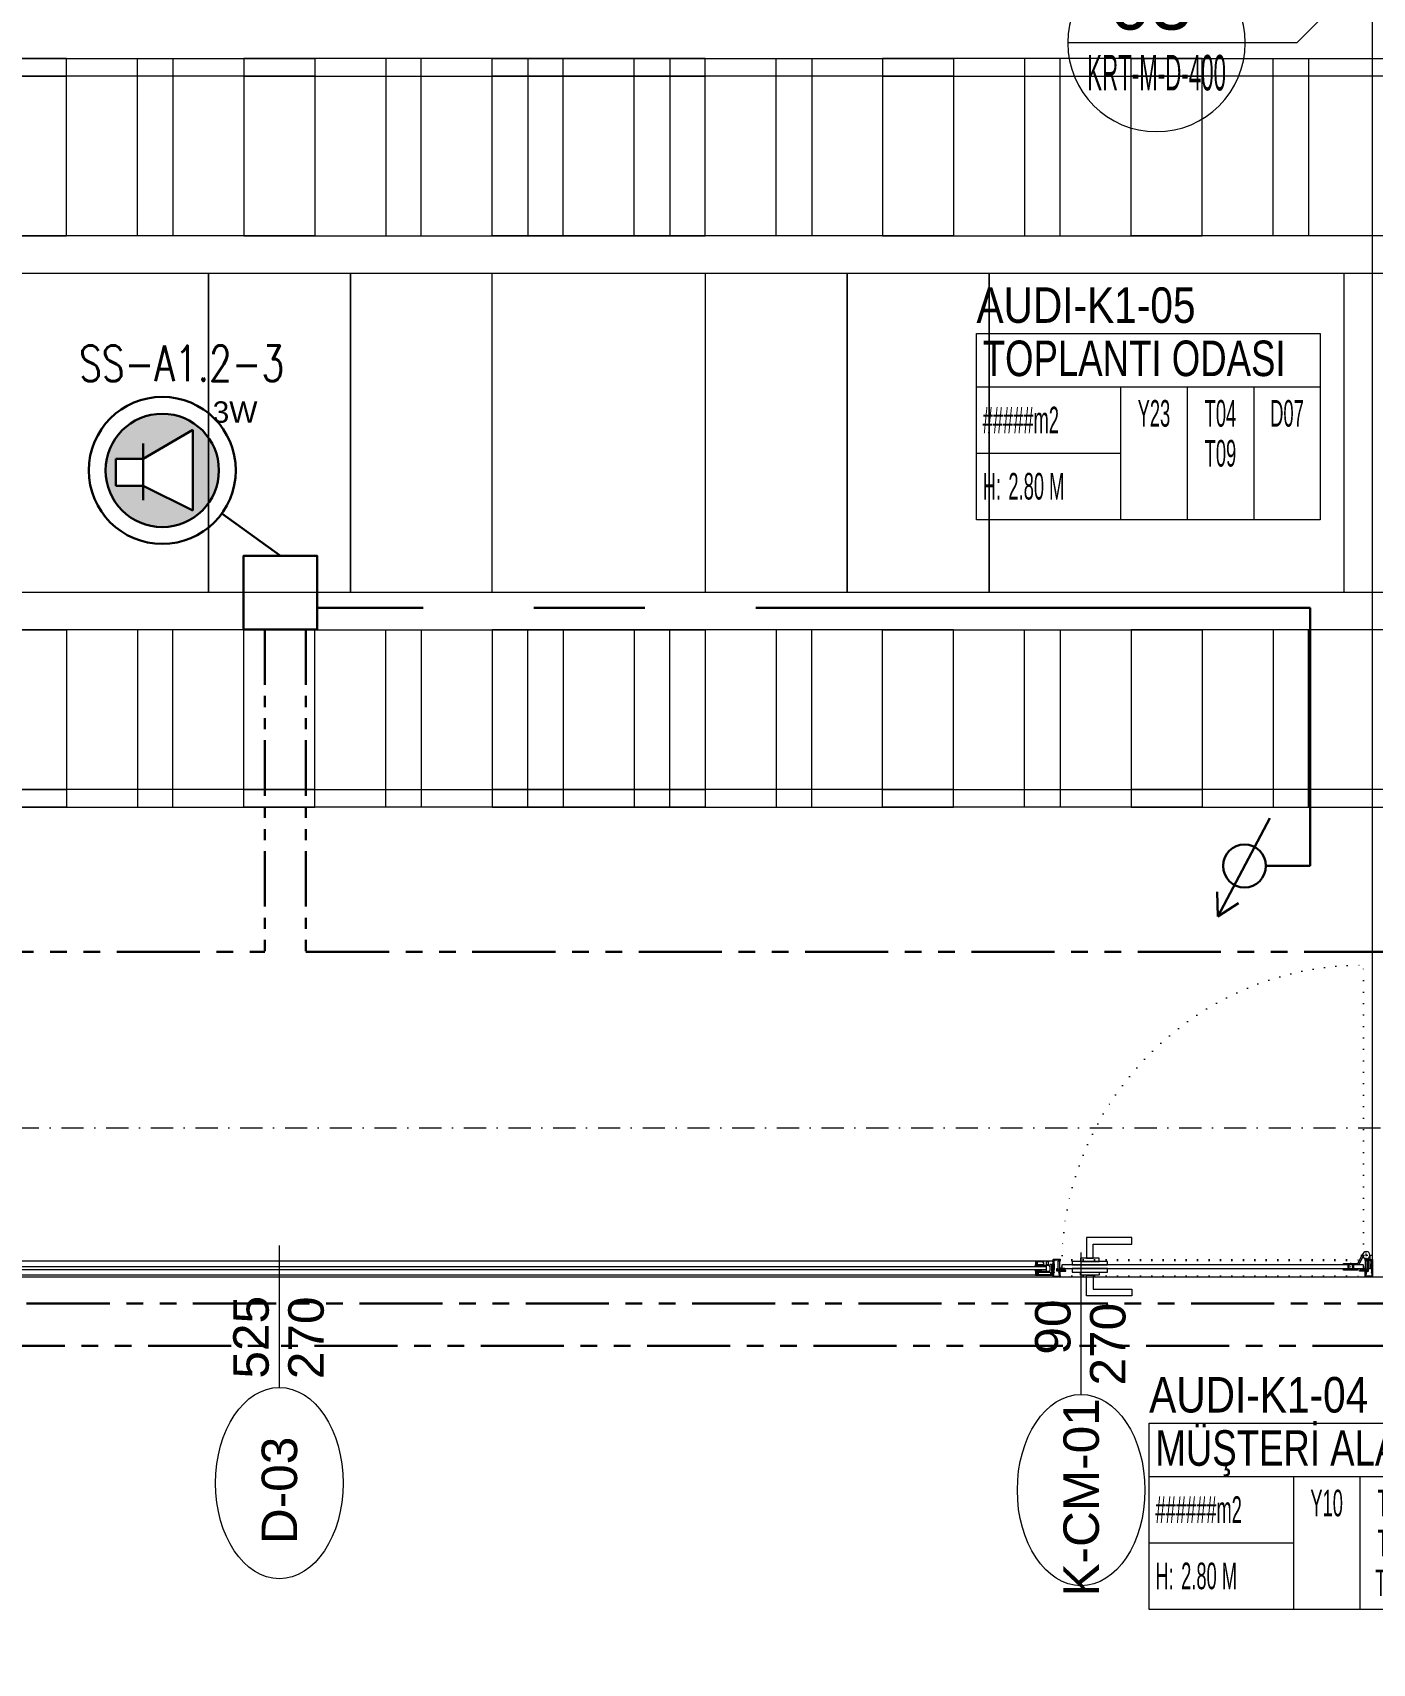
# Model space of a CAD drawing. Extents: x -1299 to 23780, y -3010 to 8106.
# Drawn here: x 8848 to 9225.5, y 2254 to 2713.6 of the extents above; entities that cross this region are included whole.
import ezdxf
from ezdxf.enums import TextEntityAlignment as Align

# ---------------------------------------------------------------- set-up
doc = ezdxf.new("R2010")
doc.units = 0
doc.header["$LTSCALE"] = 25
doc.header["$MEASUREMENT"] = 0
for name, pattern in [('DASHDOT', [1, 0.5, -0.25, 0, -0.25]), ('DASHDOT2', [0.5, 0.25, -0.125, 0, -0.125]), ('DOT2', [0.125, 0, -0.125]), ('PHANTOM2', [1.25, 0.625, -0.125, 0.125, -0.125, 0.125, -0.125])]:
    doc.linetypes.add(name, pattern=pattern)
doc.layers.get('0').update_dxf_attribs({"color": 9, "lineweight": 9})
for name, color, linetype, lineweight in [('0 @ 1', 9, 'Continuous', 9), ('05', 9, 'Continuous', 9), ('06C', 9, 'Continuous', 9), ('06D', 9, 'Continuous', 9), ('07K', 9, 'Continuous', 9), ('10', 9, 'Continuous', 9), ('15', 9, 'Continuous', 9), ('20', 9, 'DOT2', 9), ('21', 9, 'Continuous', 9), ('22', 8, 'Continuous', 9), ('24', 9, 'DASHDOT2', 9), ('35', 9, 'Continuous', 9), ('E-KABLO', 7, 'Continuous', 30), ('E-MESH TAVAN', 1, 'Continuous', 30), ('E-SES AYAR ANAHTARI', 7, 'Continuous', 30), ('E-YAZI', 7, 'Continuous', 30), ('Seslendirme', 7, 'Continuous', 30)]:
    doc.layers.add(name, color=color, linetype=linetype, lineweight=lineweight)
doc.styles.add('Arial', font='arial.ttf', dxfattribs={"height": 2.5})
doc.styles.add('ILGAZ', font='txttw.shx')
doc.styles.add('MuuM_TEXT-STANDART', font='ARIALN.TTF')
pattern_1 = [(225, (-604.72494, -2171.82614), (-0.0883883476, 0.0883883476), []), (135, (-604.72494, -2171.82614), (0.0883883476, 0.0883883476), [])]

# ---------------------------------------------------------------- blocks, each defined once
blk = doc.blocks.new('P-AUDI_TOP')
at = {"layer": '05'}
for points in [[(10, 10.5), (60, 10.5), (60, 60.5), (10, 60.5)], [(10, 10.5), (60, 10.5), (60, 60.5), (10, 60.5)], [(130, 10.5), (80, 10.5), (80, 60.5), (130, 60.5)], [(130, 10.5), (80, 10.5), (80, 60.5), (130, 60.5)], [(150, 10.5), (200, 10.5), (200, 60.5), (150, 60.5)], [(150, 10.5), (200, 10.5), (200, 60.5), (150, 60.5)], [(270, 10.5), (220, 10.5), (220, 60.5), (270, 60.5)], [(270, 10.5), (220, 10.5), (220, 60.5), (270, 60.5)], [(290, 10.5), (340, 10.5), (340, 60.5), (290, 60.5)], [(290, 10.5), (340, 10.5), (340, 60.5), (290, 60.5)], [(410, 10.5), (360, 10.5), (360, 60.5), (410, 60.5)], [(410, 10.5), (360, 10.5), (360, 60.5), (410, 60.5)], [(0, 0), (140, 0), (140, -90), (0, -90)], [(0, 0), (140, 0), (140, -90), (0, -90)], [(140, 0), (280, 0), (280, -90), (140, -90)], [(140, 0), (280, 0), (280, -90), (140, -90)], [(280, 0), (420, 0), (420, -90), (280, -90)], [(280, 0), (420, 0), (420, -90), (280, -90)], [(10, -100.5), (60, -100.5), (60, -150.5), (10, -150.5)], [(10, -100.5), (60, -100.5), (60, -150.5), (10, -150.5)], [(130, -100.5), (80, -100.5), (80, -150.5), (130, -150.5)], [(130, -100.5), (80, -100.5), (80, -150.5), (130, -150.5)], [(150, -100.5), (200, -100.5), (200, -150.5), (150, -150.5)], [(150, -100.5), (200, -100.5), (200, -150.5), (150, -150.5)], [(270, -100.5), (220, -100.5), (220, -150.5), (270, -150.5)], [(270, -100.5), (220, -100.5), (220, -150.5), (270, -150.5)], [(290, -100.5), (340, -100.5), (340, -150.5), (290, -150.5)], [(290, -100.5), (340, -100.5), (340, -150.5), (290, -150.5)], [(410, -100.5), (360, -100.5), (360, -150.5), (410, -150.5)], [(410, -100.5), (360, -100.5), (360, -150.5), (410, -150.5)]]:
    blk.add_lwpolyline(points, close=True, dxfattribs=at)
for points in [[(10, 55.5), (60, 55.5)], [(10, 55.5), (60, 55.5)], [(130, 55.5), (80, 55.5)], [(130, 55.5), (80, 55.5)], [(150, 55.5), (200, 55.5)], [(150, 55.5), (200, 55.5)], [(270, 55.5), (220, 55.5)], [(270, 55.5), (220, 55.5)], [(290, 55.5), (340, 55.5)], [(290, 55.5), (340, 55.5)], [(410, 55.5), (360, 55.5)], [(410, 55.5), (360, 55.5)], [(10, -145.5), (60, -145.5)], [(10, -145.5), (60, -145.5)], [(130, -145.5), (80, -145.5)], [(130, -145.5), (80, -145.5)], [(150, -145.5), (200, -145.5)], [(150, -145.5), (200, -145.5)], [(270, -145.5), (220, -145.5)], [(270, -145.5), (220, -145.5)], [(290, -145.5), (340, -145.5)], [(290, -145.5), (340, -145.5)], [(410, -145.5), (360, -145.5)], [(410, -145.5), (360, -145.5)]]:
    blk.add_lwpolyline(points, dxfattribs=at)
blk = doc.blocks.new('0_doorno')
blk.add_lwpolyline([(4.5, 0), (12.5, 0)])
blk.add_ellipse((-0.891, 0), major_axis=(-5.391, 0), ratio=0.666667)
at = {"style": 'Arial'}
blk.add_attdef('YUKSEKLIK', text='', height=2, dxfattribs=at).set_placement((5, 12.3), align=Align.TOP_LEFT)
blk.add_attdef('KAPINO', text='', height=2, dxfattribs=at).set_placement((0, 0), align=Align.MIDDLE)
blk.add_attdef('GENISLIK', text='', height=2, dxfattribs=at).set_placement((5, -3.789), align=Align.BOTTOM_LEFT)
blk = doc.blocks.new('0_detailbox1')
blk.add_lwpolyline([(10.411, -2.5), (7.911, 0), (-5, 0)])
blk.add_circle((0, 0), 5)
at = {"style": 'Arial'}
blk.add_attdef('DETAYADI', text='', height=3, dxfattribs=at).set_placement((0, 0), align=Align.BOTTOM_CENTER)
blk.add_attdef('PAFTAADI', text='', height=2, dxfattribs=at).set_placement((0, -0.5), align=Align.TOP_CENTER)
blk = doc.blocks.new('0_roomno2-flat-2')
at = {"layer": '21'}
blk.add_lwpolyline([(96.88, -52.5), (0, -52.5), (0, 0), (96.88, 0)], close=True, dxfattribs=at)
for points in [[(0, -15), (96.88, -15)], [(40.62, -15), (40.62, -52.5)], [(59.38, -15), (59.38, -52.5)], [(78.12, -15), (78.12, -52.5)], [(0, -33.75), (40.62, -33.75)]]:
    blk.add_lwpolyline(points, dxfattribs=at)
at = {"layer": '21', "style": 'MuuM_TEXT-STANDART', "width": 0.6}
blk.add_text('H:', height=7.5, dxfattribs=at).set_placement((1.75, -43.04), align=Align.MIDDLE_LEFT)
at = {"layer": '21', "style": 'Arial'}
blk.add_attdef('ODANO', (0, 5.85), '', height=10, dxfattribs=at)
blk.add_attdef('MEKANADI', text='', height=10, dxfattribs=at).set_placement((1.75, -15), align=Align.BOTTOM_LEFT)
at = {"layer": '21', "style": 'MuuM_TEXT-STANDART', "width": 0.6}
for tag, p in [('M2', (1.75, -24.38)), ('TEMIZTAVANYUKSEKLIGI', (9, -43.04))]:
    blk.add_attdef(tag, text='', height=7.5, dxfattribs=at).set_placement(p, align=Align.MIDDLE_LEFT)
for tag, p in [('YER01', (50, -22.5)), ('TAVAN01', (68.75, -22.5)), ('DUVAR01', (87.5, -22.5)), ('YER02', (50, -33.75)), ('TAVAN02', (68.75, -33.75)), ('DUVAR02', (87.5, -33.75)), ('YER03', (50, -45)), ('TAVAN03', (68.75, -45)), ('DUVAR03', (87.5, -45))]:
    blk.add_attdef(tag, text='', height=7.5, dxfattribs=at).set_placement(p, align=Align.MIDDLE_CENTER)
blk = doc.blocks.new('g-kapı kolu-p')
for points in [[(11.85, 8.21), (-0.95, 8.21), (-0.95, 2.41), (0.95, 2.41), (0.95, 6.31), (11.85, 6.31), (11.85, 8.21)], [(11.85, -8.21), (-0.95, -8.21), (-0.95, -2.41), (0.95, -2.41), (0.95, -6.31), (11.85, -6.31), (11.85, -8.21)]]:
    blk.add_lwpolyline(points)
for points in [[(-5, 0.5), (5, 0.5), (5, 1.5), (-5, 1.5)], [(-2.65, 1.5), (2.65, 1.5), (2.65, 2.41), (-2.65, 2.41)], [(-5, -1.5), (5, -1.5), (5, -0.5), (-5, -0.5)], [(-2.65, -1.5), (2.65, -1.5), (2.65, -2.41), (-2.65, -2.41)]]:
    blk.add_lwpolyline(points, close=True)
blk = doc.blocks.new('k-cambölme-kapı-p')
at = {"layer": '10'}
h = blk.add_hatch(dxfattribs=at)
h.set_pattern_fill('NET', color=256, angle=135, style=0)
h.set_pattern_definition([(135, (3753.7029, 560.85184), (-0.0883883476, -0.0883883476), []), (225, (3753.7029, 560.85184), (0.0883883476, -0.0883883476), [])])
h.paths.add_polyline_path([(2.08, -0.06), (2.08, 0.02), (2.07, 0.04), (2.05, 0.07), (2.01, 0.09), (1.98, 0.1), (1.97, 0.1), (1.97, -0.29), (1.94, -0.29), (1.94, -0.43), (1.88, -0.49), (1.67, -0.49), (1.82, -0.29), (1.73, -0.29), (1.53, -0.5), (1.44, -0.5), (1.62, -0.32), (1.62, -0.29), (1.51, -0.29), (1.34, -0.42), (1.32, -0.44), (1.3, -0.48), (1.29, -0.51), (1.26, -0.57), (1.26, -0.31), (1.32, -0.29), (1.23, -0.29), (1.23, -0.53), (1.23, -0.59), (1.24, -0.62), (1.26, -0.64), (3.47, -0.64), (3.47, -0.58), (3.38, -0.35), (3.38, -0.3), (3.42, -0.25), (3.42, -0.2), (3.38, -0.16), (2.73, -0.16), (2.74, -0.2), (2.91, -0.2, -1), (2.91, -0.25)])
h.paths.add_polyline_path([(2.05, -0.18), (2.05, -0.21), (2.08, -0.23), (2.11, -0.24), (2.15, -0.25), (2.95, -0.27), (2.92, -0.29), (2.55, -0.29), (2.54, -0.31), (2.52, -0.33), (2.5, -0.34), (2.48, -0.34), (2.46, -0.34), (2.44, -0.32), (2.42, -0.3), (2.08, -0.3), (1.99, -0.11), (1.99, -0.07), (2.05, -0.07)], flags=16)
h.paths.add_polyline_path([(2.41, -0.34), (2.51, -0.5), (2.08, -0.5), (2.08, -0.34)], flags=16)
h.paths.add_polyline_path([(2.55, -0.33), (2.89, -0.33), (2.94, -0.33), (3.28, -0.34, 0.166992), (3.34, -0.55), (2.72, -0.55), (2.55, -0.36)], flags=16)
h.paths.add_polyline_path([(3.02, -0.22), (3.02, -0.2), (3.33, -0.2, 0.10606), (3.29, -0.33), (3.01, -0.27)], flags=16)
h = blk.add_hatch(dxfattribs=at)
h.set_pattern_fill('NET', color=256, angle=135, style=0)
h.set_pattern_definition([(45, (474.94443, 2280.71206), (0.0883883476, -0.0883883476), []), (315, (474.94443, 2280.71206), (-0.0883883476, -0.0883883476), [])])
h.paths.add_polyline_path([(87.27, -0.16), (87.26, -0.2), (87.09, -0.2, 1), (87.09, -0.25), (87.92, -0.25), (87.92, -0.01), (87.93, 0.03), (87.96, 0.05), (88, 0.07), (88.03, 0.07), (88.03, -0.29), (88.06, -0.29), (88.06, -0.43), (88.12, -0.49), (88.33, -0.49), (88.18, -0.29), (88.27, -0.29), (88.47, -0.5), (88.56, -0.5), (88.38, -0.32), (88.38, -0.29), (88.49, -0.29), (88.66, -0.42), (88.68, -0.44), (88.7, -0.48), (88.71, -0.51), (88.74, -0.57), (88.74, -0.31), (88.68, -0.29), (88.77, -0.29), (88.77, -0.53), (88.77, -0.59), (88.76, -0.62), (88.74, -0.64), (86.53, -0.64), (86.53, -0.58), (86.62, -0.35), (86.62, -0.3), (86.58, -0.25), (86.58, -0.2), (86.62, -0.16)])
h.paths.add_polyline_path([(87.28, -0.55), (87.45, -0.36), (87.45, -0.33), (87.11, -0.33), (87.06, -0.33), (87.03, -0.31), (86.99, -0.27), (86.98, -0.22), (86.98, -0.2), (86.67, -0.2, -0.292264), (86.66, -0.55)], flags=16)
h.paths.add_polyline_path([(87.48, -0.51), (87.59, -0.51), (87.53, -0.43)], flags=16)
h.paths.add_polyline_path([(87.56, -0.4), (87.69, -0.5), (87.92, -0.5), (87.92, -0.34), (87.59, -0.34)], flags=16)
h.paths.add_polyline_path([(87.62, -0.53), (87.71, -0.62), (87.71, -0.53)], flags=16)
at = {"layer": '10', "linetype": 'DASHDOT', "ltscale": 0.05}
for points in [[(1.71, 2.14), (1.71, 4.9)], [(3.22, 3.63), (0.2, 3.63)], [(6.13, 1.44), (6.13, -0.55)]]:
    blk.add_lwpolyline(points, dxfattribs=at)
at = {"layer": '10'}
for points in [[(1.97, -0.29), (1.97, 2.13), (2.05, 2.13), (2.05, 2.28, 0.414214), (1.89, 2.44), (0.08, 2.44, 0.414214), (0, 2.36), (0, -2.36, 0.414214), (0.08, -2.44), (2.05, -2.44), (2.05, -2.25), (2.05, -2.23), (2.05, -2.23), (2.05, -2.23), (2.05, -2.23), (2.05, -2.23), (2.05, -0.89)], [(88.03, -0.29), (88.03, 2.13), (87.95, 2.13), (87.95, 2.28, -0.414214), (88.11, 2.44), (89.92, 2.44, -0.414214), (90, 2.36), (90, -2.36, -0.414214), (89.92, -2.44), (87.95, -2.44), (87.95, -2.25), (87.95, -2.23), (87.95, -2.23), (87.95, -2.23), (87.95, -2.23), (87.95, -2.23), (87.95, -0.89)], [(1.51, -0.29), (1.34, -0.42), (1.32, -0.44), (1.3, -0.48), (1.29, -0.51), (1.26, -0.57), (1.26, -0.31), (1.32, -0.29), (1.23, -0.29), (1.23, -0.53), (1.23, -0.59), (1.24, -0.62), (1.26, -0.64), (3.47, -0.64), (3.47, -0.58), (3.38, -0.35), (3.38, -0.3), (3.42, -0.25), (3.42, -0.2), (3.38, -0.16), (2.73, -0.16), (2.74, -0.2), (2.91, -0.2, -1), (2.91, -0.25, -1)], [(88.49, -0.29), (88.66, -0.42), (88.68, -0.44), (88.7, -0.48), (88.71, -0.51), (88.74, -0.57), (88.74, -0.31), (88.68, -0.29), (88.77, -0.29), (88.77, -0.53), (88.77, -0.59), (88.76, -0.62), (88.74, -0.64), (86.53, -0.64), (86.53, -0.58), (86.62, -0.35), (86.62, -0.3), (86.58, -0.25), (86.58, -0.2), (86.62, -0.16), (87.27, -0.16), (87.26, -0.2), (87.09, -0.2, 1), (87.09, -0.25, 1)], [(86.66, -0.55), (87.28, -0.55), (87.45, -0.36), (87.45, -0.33), (87.11, -0.33), (87.06, -0.33), (87.03, -0.31), (86.99, -0.27), (86.98, -0.22), (86.98, -0.2), (86.67, -0.2, 1)]]:
    blk.add_lwpolyline(points, format="xyb", dxfattribs=at)
for points in [[(1.82, 2.27), (0.16, 2.27), (0.16, 2.03), (0.38, 2.03), (0.38, 1.92), (0.22, 1.92), (0.22, 1.16), (0.35, 1.16), (0.35, -0.41), (0.22, -0.41), (0.22, -1.23), (0.36, -1.23), (0.36, -1.38), (0.16, -1.38), (0.16, -2.24), (1.82, -2.24), (1.82, -1.72), (1.62, -1.72), (1.62, -1.58), (1.82, -1.58), (1.82, -1.37), (1.61, -1.37), (1.61, -1.24), (1.74, -1.24), (1.74, -0.85), (1.06, -0.85), (1.06, -0.13), (1.5, -0.13), (1.5, 1.92), (1.57, 2.03), (1.82, 2.03), (1.82, 2.27)], [(0.69, 3.63), (0.69, 2.44)], [(0.69, 2.27), (0.69, -0.24), (1.06, -0.24)], [(1.06, 2.44), (1.06, 2.86)], [(1.06, -0.13), (1.06, 2.27)], [(1.5, 1.92), (1.06, 1.92)], [(1.17, 1.92), (1.17, -0.13)], [(2.91, -0.25), (2.08, -0.06), (2.08, 0.02), (2.07, 0.04), (2.05, 0.07), (2.01, 0.09), (1.98, 0.1), (1.97, 0.1)], [(3.84, 0.88), (2.63, 3.22)], [(4.07, 1.27), (2.67, 3.99)], [(8.14, 0.88), (8.14, 1.27), (4.07, 1.27)], [(5.3, 0.88), (5.3, -0.16)], [(5.5, 1.27), (5.77, 0.97), (5.77, 0.88)], [(5.59, 0.88), (5.59, -0.16)], [(6.76, 1.27), (6.49, 0.97), (6.49, 0.88)], [(6.67, 0.88), (6.67, -0.16)], [(6.96, 0.88), (6.96, -0.16)], [(87.09, -0.25), (87.92, -0.25), (87.92, -0.01), (87.93, 0.03), (87.96, 0.05), (88, 0.07), (88.03, 0.07)], [(88.18, 2.27), (89.84, 2.27), (89.84, 2.03), (89.62, 2.03), (89.62, 1.92), (89.78, 1.92), (89.78, 1.16), (89.65, 1.16), (89.65, -0.41), (89.78, -0.41), (89.78, -1.23), (89.64, -1.23), (89.64, -1.38), (89.84, -1.38), (89.84, -2.24), (88.18, -2.24), (88.18, -1.72), (88.38, -1.72), (88.38, -1.58), (88.18, -1.58), (88.18, -1.37), (88.39, -1.37), (88.39, -1.24), (88.26, -1.24), (88.26, -0.85), (88.94, -0.85), (88.94, -0.13), (88.5, -0.13), (88.5, 1.92), (88.43, 2.03), (88.18, 2.03), (88.18, 2.27)], [(2.05, -0.89), (3.59, -0.89), (3.59, -0.64), (1.23, -0.64), (1.23, -0.29), (1.97, -0.29)], [(1.62, -0.29), (1.62, -0.32), (1.44, -0.5), (1.53, -0.5), (1.73, -0.29)], [(1.82, -0.29), (1.67, -0.49), (1.88, -0.49), (1.94, -0.43), (1.94, -0.29)], [(3.34, -0.55), (2.72, -0.55), (2.55, -0.36), (2.55, -0.33), (2.89, -0.33), (2.94, -0.33)], [(3.28, -0.34), (3.28, -0.34), (2.94, -0.33)], [(3.01, -0.27), (3.02, -0.22), (3.02, -0.2), (3.33, -0.2)], [(3.01, -0.27), (3.29, -0.33), (3.29, -0.33)], [(4.06, -0.16), (4.06, -0.55), (8.14, -0.55)], [(8.14, -0.55), (8.14, -0.16)], [(87.95, -0.89), (86.41, -0.89), (86.41, -0.64), (88.77, -0.64), (88.77, -0.29), (88.03, -0.29)], [(87.59, -0.51), (87.53, -0.43), (87.48, -0.51), (87.59, -0.51)], [(88.18, -0.29), (88.33, -0.49), (88.12, -0.49), (88.06, -0.43), (88.06, -0.29)], [(88.38, -0.29), (88.38, -0.32), (88.56, -0.5), (88.47, -0.5), (88.27, -0.29)]]:
    blk.add_lwpolyline(points, dxfattribs=at)
for points in [[(1.99, -0.07), (2.05, -0.07), (2.05, -0.18), (2.05, -0.21), (2.08, -0.23), (2.11, -0.24), (2.15, -0.25), (2.95, -0.27), (2.92, -0.29), (2.55, -0.29), (2.54, -0.31), (2.52, -0.33), (2.5, -0.34), (2.48, -0.34), (2.46, -0.34), (2.44, -0.32), (2.42, -0.3), (2.08, -0.3), (1.99, -0.11)], [(2.08, -0.5), (2.08, -0.34), (2.41, -0.34), (2.51, -0.5), (2.51, -0.5)], [(87.92, -0.5), (87.92, -0.34), (87.59, -0.34), (87.56, -0.4), (87.69, -0.5)], [(87.62, -0.53), (87.71, -0.53), (87.71, -0.62)]]:
    blk.add_lwpolyline(points, close=True, dxfattribs=at)
blk.add_circle((1.71, 3.65), 1.02, dxfattribs=at)
for centre, start, end in [((3.6, -0.37), 176.143, 214.0649), ((3.6, -0.37), 148.8979, 173.1144), ((86.4, -0.37), 325.9351, 31.1021)]:
    blk.add_arc(centre, 0.322, start, end, dxfattribs=at)
at = {"layer": '15', "linetype": 'DOT2'}
blk.add_lwpolyline([(2.48, 0.36), (2.48, 85.36)], dxfattribs=at)
at = {"layer": '15'}
blk.add_lwpolyline([(2.58, 0.88), (87.42, 0.88), (87.52, 0.78), (87.52, -0.05), (87.42, -0.16), (2.58, -0.16), (2.58, -0.16), (2.48, -0.05), (2.48, 0.78), (2.58, 0.88)], dxfattribs=at)
at = {"layer": '15', "linetype": 'DOT2'}
blk.add_arc((2.48, 0.36), 85.04, 0, 90, dxfattribs=at)
at = {"layer": '20'}
for p, q in [((87.95, 2.43), (2.05, 2.43)), ((87.95, 2.13), (2.05, 2.13)), ((87.95, -2.23), (2.05, -2.23)), ((87.95, -2.44), (2.05, -2.44))]:
    blk.add_line(p, q, dxfattribs=at)
at = {"layer": '06C', "xscale": -1}
blk.add_blockref('g-kapı kolu-p', (79.64, 0.38), dxfattribs=at)
blk = doc.blocks.new('p-strahle-alüminyumdoğramaprofili')
at = {"layer": '10'}
h = blk.add_hatch(dxfattribs=at)
h.set_pattern_fill('NET', color=256, angle=315, style=0)
h.set_pattern_definition(pattern_1)
h.paths.add_polyline_path([(-4.62, 2.65), (-4.68, 2.65), (-4.72, 2.75), (-4.72, 2.8), (-4.69, 2.8), (-4.69, 2.92), (-4.98, 2.92), (-4.98, 2.8), (-4.95, 2.8), (-4.99, 2.65), (-5.08, 2.66), (-5.25, 2.28), (-5.14, 2.28), (-5.14, 2.33), (-4.98, 2.52, 0.2599), (-4.9, 2.28), (-4.66, 2.28, 0.382682)])
h.paths.add_polyline_path([(-4.86, 2.52), (-4.67, 2.52, -2.16717)], flags=16)
h = blk.add_hatch(dxfattribs=at)
h.set_pattern_fill('NET', color=256, angle=315, style=0)
h.set_pattern_definition(pattern_1)
h.paths.add_polyline_path([(-4.62, 0.88), (-4.68, 0.88), (-4.72, 0.77), (-4.72, 0.73), (-4.69, 0.73), (-4.69, 0.6), (-4.98, 0.6), (-4.98, 0.73), (-4.95, 0.73), (-4.99, 0.88), (-5.08, 0.87), (-5.25, 1.24), (-5.14, 1.24), (-5.14, 1.2), (-4.98, 1.01, -0.2599), (-4.9, 1.24), (-4.66, 1.24, -0.382682)])
h.paths.add_polyline_path([(-4.86, 1), (-4.67, 1, 2.16717)], flags=16)
h = blk.add_hatch(dxfattribs=at)
h.set_pattern_fill('NET', color=256, angle=315, style=0)
h.set_pattern_definition([(225, (-608.45214, -2173.53612), (-0.0883883476, 0.0883883476), []), (135, (-608.45214, -2173.53612), (0.0883883476, 0.0883883476), [])])
h.paths.add_polyline_path([(-3.45, 2.28), (-3.45, 2.57), (-4.49, 2.57), (-4.49, 2.28)])
h = blk.add_hatch(dxfattribs=at)
h.set_pattern_fill('NET', color=256, angle=315, style=0)
h.set_pattern_definition([(225, (-608.45214, -2180.04526), (-0.0883883476, 0.0883883476), []), (135, (-608.45214, -2180.04526), (0.0883883476, 0.0883883476), [])])
h.paths.add_polyline_path([(-3.45, 0.93), (-3.45, 1.24), (-4.49, 1.24), (-4.49, 0.93)])
h = blk.add_hatch(dxfattribs=at)
h.set_pattern_fill('NET', color=256, angle=315, style=0)
h.set_pattern_definition([(225, (-629.50454, -2177.58922), (-0.0883883476, 0.0883883476), []), (135, (-629.50454, -2177.58922), (0.0883883476, 0.0883883476), [])])
h.paths.add_polyline_path([(0, 0.68), (0, 1.75), (-0.18, 1.75), (-0.18, 0.68)])
for points in [[(-5.08, 2.66), (-5.25, 2.28)], [(-5.09, 0.88), (-5.25, 1.24)], [(-4.98, 2.52), (-5.14, 2.33), (-5.14, 2.28)], [(-4.98, 1.01), (-5.14, 1.2), (-5.14, 1.24)], [(-4.92, 3.6), (-4.92, 3.16), (-4.61, 3.16), (-4.61, 2.87), (-4.52, 2.87), (-4.62, 2.65), (-4.68, 2.65), (-4.72, 2.75), (-4.72, 2.8), (-4.69, 2.8), (-4.69, 3.05), (-4.98, 3.05), (-4.98, 2.8), (-4.95, 2.8), (-4.99, 2.65), (-5.08, 2.66), (-5.07, 3.76), (-0.11, 3.76)], [(-4.69, 2.92), (-4.98, 2.92)], [(-4.71, 0.6), (-4.98, 0.6)], [(-2.83, 0.2), (-2.67, 0.2), (-2.67, -0.04), (-4.87, -0.04), (-4.87, 0.19), (-4.57, 0.19), (-4.57, 0.73), (-2.67, 0.73)], [(-4.52, 2.87), (-4.49, 2.87), (-4.49, 2.26)], [(-4.49, 0.93), (-4.49, 0.93), (-4.49, 1.26)], [(-3.45, 2.26), (-3.45, 2.57)], [(-3.45, 1.26), (-3.45, 0.93)], [(-2.08, 0.93), (-2.08, 2.57)], [(-0.18, 0.68), (0, 0.68), (0, 1.75)], [(-0.18, 1.75), (0, 1.75)]]:
    blk.add_lwpolyline(points, dxfattribs=at)
for points in [[(-0.18, 2.74), (-0.18, 2.21), (0, 2.21), (0, 2.08), (-0.18, 2.08), (-0.18, 0.43), (0, 0.43), (0, 0), (-0.12, 0), (-0.12, -0.24), (-5.09, -0.24), (-5.09, 0.88), (-4.98, 0.88), (-4.94, 0.7), (-4.99, 0.7), (-4.99, 0.33), (-4.71, 0.33), (-4.71, 0.88), (-4.56, 0.88), (-4.52, 0.93), (-1.28, 0.93), (-1.2, 1.22), (-0.9, 1.22), (-0.9, 0.62), (-0.58, 0.62), (-0.58, 2.74)], [(-2.03, 0.78), (-1.35, 0.78), (-1.35, 0.08), (-1.28, 0.04), (-1.28, -0.04), (-2.09, -0.04), (-2.09, 0.1), (-2.03, 0.15)]]:
    blk.add_lwpolyline(points, close=True, dxfattribs=at)
for points in [[(-0.57, 3.26), (-0.57, 3.62), (-4.89, 3.62), (-4.89, 3.65, 0.561743), (-4.97, 3.66, 0.595966), (-4.92, 3.6, -2.204878)], [(-4.67, 2.52), (-4.86, 2.52, 1)], [(-4.67, 1), (-4.86, 1, -1)], [(-4.61, 2.87), (-4.49, 3.45, -0.833203), (-4.18, 3.44, -0.447088)], [(-4.49, 2.57), (-1.23, 2.57, -0.414214), (-0.9, 2.25), (-0.9, 1.22)], [(-4.18, 3.44), (-4.18, 2.99, 0.414214), (-4.07, 2.89), (-0.82, 2.89), (-0.82, 3.62)], [(-2.67, 0.73), (-2.67, 0.32), (-2.83, 0.32, 1), (-2.83, 0.2, -1)], [(-0.11, 3.76), (-0.11, 3.62), (-0.45, 3.62), (-0.45, 3.14, -1), (-0.66, 3.14)], [(-0.66, 3.14, -0.305404), (-0.57, 3.26, -5.773092)]]:
    blk.add_lwpolyline(points, format="xyb", dxfattribs=at)
for centre, radius, start, end in [((-4.73, 2.47), 0.253, 168.6676, 234.1258), ((-4.73, 1.06), 0.253, 125.8742, 191.3324), ((-4.77, 2.44), 0.125, 139.5402, 40.4598), ((-4.77, 1.08), 0.125, 319.5402, 220.4598), ((-4.84, 2.48), 0.273, 305.9738, 36.4289), ((-4.84, 1.04), 0.273, 323.5711, 54.0262)]:
    blk.add_arc(centre, radius, start, end, dxfattribs=at)
blk = doc.blocks.new('*U312')
at = {"layer": '06D'}
for points in [[(4.95, 4), (521.05, 4)], [(4.95, 0), (521.04, 0)]]:
    blk.add_lwpolyline(points, dxfattribs=at)
at = {"layer": '15'}
for points in [[(1.96, 2.5), (524.04, 2.5)], [(524.04, 1.5), (1.96, 1.5)]]:
    blk.add_lwpolyline(points, dxfattribs=at)
at = {"layer": '0 @ 1', "linetype": 'Continuous', "xscale": -1}
blk.add_blockref('p-strahle-alüminyumdoğramaprofili', (-0.12, 0.24), dxfattribs=at)
at = {"layer": '0 @ 1', "linetype": 'Continuous'}
blk.add_blockref('p-strahle-alüminyumdoğramaprofili', (526.12, 0.24), dxfattribs=at)
blk = doc.blocks.new('100_SES AYAR ANAHTARI')
at = {"layer": 'E-SES AYAR ANAHTARI', "color": 4}
for p, q in [((1.776, 3.255), (-1.686, 1.426)), ((1.776, 3.255), (0.915, 3.283)), ((1.776, 3.255), (1.312, 2.529)), ((0, 0), (0, 1.561))]:
    blk.add_line(p, q, dxfattribs=at)
blk.add_circle((0, 2.317), 0.756, dxfattribs=at)
blk = doc.blocks.new('A$C484C7D48')
at = {"layer": 'Seslendirme'}
h = blk.add_hatch(color=3, dxfattribs=at)
h.paths.add_polyline_path([(4.75, 20.71, 1), (36.67, 20.71, 1)])
h.paths.add_polyline_path([(29.32, 32.16), (29.32, 9.41), (15.29, 16.32), (7.61, 16.32), (7.61, 23.96), (15.29, 23.96)], flags=16)
at = {"layer": 'E-YAZI', "color": 3, "linetype": 'Continuous', "ltscale": 100}
blk.add_circle((20.71, 20.71, 0), 20.71, dxfattribs=at)
at = {"layer": 'Seslendirme', "color": 3}
for p, q in [((15.29, 23.96, 0), (29.32, 32.16, 0)), ((15.29, 28.32, 0), (15.29, 12.36, 0)), ((29.32, 32.16, 452.52), (29.32, 9.41, 452.52)), ((7.61, 23.96, 0), (15.29, 23.96, 0)), ((7.61, 16.32, 0), (7.61, 23.96, 0)), ((15.29, 16.32, 0), (7.61, 16.32, 0)), ((29.32, 9.41, 0), (15.29, 16.32, 0))]:
    blk.add_line(p, q, dxfattribs=at)
blk.add_circle((20.71, 20.71, 0), 15.96, dxfattribs=at)
at = {"color": 3, "insert": (34.89, 40.15, 0), "char_height": 6.034, "attachment_point": 1, "style": 'Arial'}
blk.add_mtext_dynamic_manual_height_columns('3W', width=27.142, gutter_width=12.5, heights=[0], dxfattribs=at)

msp = doc.modelspace()

# ---------------------------------------------------------------- linework, layer by layer
at = {"layer": '24'}
msp.add_lwpolyline([(6827.5, 2405), (11027.5, 2405)], dxfattribs=at)
at = {"layer": '35'}
msp.add_lwpolyline([(7909.5, 2803), (8525.5, 2803), (8525.5, 2363), (10472.5, 2363), (10472.5, 2240), (9967.4, 2240), (10004.84, 1897.89, 0.099521), (7703.07, 1167.17)], format="xyb", dxfattribs=at)
msp.add_lwpolyline([(8609.5, 2803), (8609.5, 2743), (8535.5, 2743), (8535.5, 2447), (8609.5, 2447), (8609.5, 2363), (9225.5, 2363), (9225.5, 2803)], close=True, dxfattribs=at)
at = {"layer": 'E-KABLO', "color": 5, "linetype": 'PHANTOM2', "ltscale": 1.5}
for p, q in [((8917.78, 2566.12), (8901.28, 2578.06)), ((10638.31, 2343.56), (8279.58, 2343.56))]:
    msp.add_line(p, q, dxfattribs=at)
at = {"layer": 'E-KABLO', "color": 3, "linetype": 'PHANTOM2', "ltscale": 10}
for p, q in [((9208, 2551.48), (8928.17, 2551.48)), ((9208, 2478.74), (9208, 2551.48))]:
    msp.add_line(p, q, dxfattribs=at)
at = {"layer": 'E-KABLO', "color": 6, "linetype": 'PHANTOM2', "ltscale": 1.5}
for p, q in [((8543.55, 2454.5), (8913.45, 2454.5)), ((8925, 2454.5), (9217.14, 2454.5)), ((9217.14, 2454.5), (9317.16, 2454.5)), ((8518.16, 2355.5), (9910.66, 2355.5))]:
    msp.add_line(p, q, dxfattribs=at)
at = {"layer": 'E-MESH TAVAN', "color": 6, "linetype": 'PHANTOM2'}
for p, q in [((8913.45, 2545.4), (8913.45, 2454.5)), ((8925, 2545.4), (8925, 2454.5))]:
    msp.add_line(p, q, dxfattribs=at)
at = {"layer": 'E-YAZI', "color": 3, "linetype": 'Continuous', "ltscale": 100}
msp.add_lwpolyline([(8907.39, 2545.4), (8928.17, 2545.4), (8928.17, 2566.12), (8907.39, 2566.12)], close=True, dxfattribs=at)

# ---------------------------------------------------------------- block references
at = {"linetype": 'Continuous', "rotation": 180}
msp.add_blockref('*U312', (9135.5, 2367.42), dxfattribs=at)
ref = msp.add_blockref('0_roomno2-flat-2', (9162.61, 2321.74))
ref.add_attrib('ODANO', 'AUDI-K1-04', dxfattribs={"layer": '21', "height": 10, "style": 'MuuM_TEXT-STANDART'}).set_placement((9162.61, 2321.74), align=Align.BOTTOM_LEFT)
ref.add_attrib('MEKANADI', 'MÜŞTERİ ALANI', dxfattribs={"layer": '21', "height": 10, "style": 'MuuM_TEXT-STANDART', "width": 0.9}).set_placement((9164.36, 2306.74), align=Align.BOTTOM_LEFT)
ref.add_attrib('M2', '######m2', dxfattribs={"layer": '21', "height": 7.5, "style": 'MuuM_TEXT-STANDART', "width": 0.6}).set_placement((9164.36, 2297.37), align=Align.MIDDLE_LEFT)
ref.add_attrib('TEMIZTAVANYUKSEKLIGI', '2.80 M', dxfattribs={"layer": '21', "height": 7.5, "style": 'MuuM_TEXT-STANDART', "width": 0.6}).set_placement((9171.61, 2278.7), align=Align.MIDDLE_LEFT)
ref.add_attrib('YER01', 'Y10', dxfattribs={"layer": '21', "height": 7.5, "style": 'MuuM_TEXT-STANDART', "width": 0.6}).set_placement((9212.61, 2299.24), align=Align.MIDDLE_CENTER)
ref.add_attrib('TAVAN01', 'T04', dxfattribs={"layer": '21', "height": 7.5, "style": 'MuuM_TEXT-STANDART', "width": 0.6}).set_placement((9231.36, 2299.24), align=Align.MIDDLE_CENTER)
ref.add_attrib('DUVAR01', 'D07', dxfattribs={"layer": '21', "height": 7.5, "style": 'MuuM_TEXT-STANDART', "width": 0.6}).set_placement((9250.11, 2299.24), align=Align.MIDDLE_CENTER)
ref.add_attrib('TAVAN02', 'T05', dxfattribs={"layer": '21', "height": 7.5, "style": 'MuuM_TEXT-STANDART', "width": 0.6}).set_placement((9231.36, 2287.99), align=Align.MIDDLE_CENTER)
ref.add_attrib('TAVAN03', 'TO9', dxfattribs={"layer": '21', "height": 7.5, "style": 'MuuM_TEXT-STANDART', "width": 0.6}).set_placement((9231.36, 2276.74), align=Align.MIDDLE_CENTER)
at = {"layer": '05'}
for p in [(8617.5, 2645.79), (8797.5, 2645.79), (8977.5, 2645.79)]:
    msp.add_blockref('P-AUDI_TOP', p, dxfattribs=at)
at = {"layer": '07K', "xscale": -1}
msp.add_blockref('k-cambölme-kapı-p', (9225.5, 2365.44), dxfattribs=at)
at = {"layer": '21'}
ref = msp.add_blockref('0_detailbox1', (9164.66, 2710.65), dxfattribs=dict(at, xscale=-5, yscale=5, zscale=5, rotation=180))
ref.add_attrib('DETAYADI', '03', dxfattribs={"layer": '0', "height": 15, "style": 'Arial'}).set_placement((9163.07, 2709.9), align=Align.BOTTOM_CENTER)
ref.add_attrib('PAFTAADI', 'KRT-M-D-400', dxfattribs={"layer": '0', "height": 10, "style": 'Arial', "width": 0.45}).set_placement((9164.69, 2707.27), align=Align.TOP_CENTER)
at = {"layer": '22'}
ref = msp.add_blockref('0_doorno', (8917.5, 2309.3), dxfattribs=dict(at, xscale=5, yscale=5, zscale=5, rotation=90))
ref.add_attrib('KAPINO', 'D-03', dxfattribs={"layer": '0', "height": 10, "rotation": 90, "style": 'Arial'}).set_placement((8917.5, 2302.79), align=Align.MIDDLE)
ref.add_attrib('GENISLIK', '525', dxfattribs={"layer": '0', "height": 10, "rotation": 90, "style": 'Arial'}).set_placement((8917.5, 2334.3), align=Align.BOTTOM_LEFT)
ref.add_attrib('YUKSEKLIK', '270', dxfattribs={"layer": '0', "height": 10, "rotation": 90, "style": 'Arial'}).set_placement((8920, 2334.12), align=Align.TOP_LEFT)
ref = msp.add_blockref('0_doorno', (9143.43, 2307.33), dxfattribs=dict(at, xscale=5, yscale=5, zscale=5, rotation=90))
ref.add_attrib('KAPINO', 'K-CM-01', dxfattribs={"layer": '0', "height": 10, "rotation": 90, "style": 'Arial'}).set_placement((9143.43, 2300.82), align=Align.MIDDLE)
ref.add_attrib('GENISLIK', '90', dxfattribs={"layer": '0', "height": 10, "rotation": 90, "style": 'Arial'}).set_placement((9143.43, 2341.04), align=Align.BOTTOM_LEFT)
ref.add_attrib('YUKSEKLIK', '270', dxfattribs={"layer": '0', "height": 10, "rotation": 90, "style": 'Arial'}).set_placement((9145.93, 2332.33), align=Align.TOP_LEFT)
at = {"layer": 'E-KABLO', "color": 3, "linetype": 'PHANTOM2', "ltscale": 10}
ref = msp.add_blockref('0_roomno2-flat-2', (9113.94, 2628.78), dxfattribs=at)
ref.add_attrib('ODANO', 'AUDI-K1-05', dxfattribs={"layer": '21', "height": 10, "style": 'MuuM_TEXT-STANDART'}).set_placement((9113.94, 2628.78), align=Align.BOTTOM_LEFT)
ref.add_attrib('MEKANADI', 'TOPLANTI ODASI', dxfattribs={"layer": '21', "height": 10, "style": 'MuuM_TEXT-STANDART', "width": 0.9}).set_placement((9115.69, 2613.78), align=Align.BOTTOM_LEFT)
ref.add_attrib('M2', '#####m2', dxfattribs={"layer": '21', "height": 7.5, "style": 'MuuM_TEXT-STANDART', "width": 0.6}).set_placement((9115.69, 2604.4), align=Align.MIDDLE_LEFT)
ref.add_attrib('TEMIZTAVANYUKSEKLIGI', '2.80 M', dxfattribs={"layer": '21', "height": 7.5, "style": 'MuuM_TEXT-STANDART', "width": 0.6}).set_placement((9122.94, 2585.74), align=Align.MIDDLE_LEFT)
ref.add_attrib('YER01', 'Y23', dxfattribs={"layer": '21', "height": 7.5, "style": 'MuuM_TEXT-STANDART', "width": 0.6}).set_placement((9163.94, 2606.28), align=Align.MIDDLE_CENTER)
ref.add_attrib('TAVAN01', 'T04', dxfattribs={"layer": '21', "height": 7.5, "style": 'MuuM_TEXT-STANDART', "width": 0.6}).set_placement((9182.69, 2606.28), align=Align.MIDDLE_CENTER)
ref.add_attrib('DUVAR01', 'D07', dxfattribs={"layer": '21', "height": 7.5, "style": 'MuuM_TEXT-STANDART', "width": 0.6}).set_placement((9201.44, 2606.28), align=Align.MIDDLE_CENTER)
ref.add_attrib('TAVAN02', 'T09', dxfattribs={"layer": '21', "height": 7.5, "style": 'MuuM_TEXT-STANDART', "width": 0.6}).set_placement((9182.69, 2595.03), align=Align.MIDDLE_CENTER)
at = {"layer": 'E-MESH TAVAN', "color": 6, "linetype": 'PHANTOM2'}
msp.add_blockref('A$C484C7D48', (8863.8, 2569.5, 0), dxfattribs=at)
at = {"layer": 'E-SES AYAR ANAHTARI', "xscale": -8, "yscale": 8, "zscale": 8, "rotation": 90}
msp.add_blockref('100_SES AYAR ANAHTARI', (9208, 2478.74), dxfattribs=at)

# ---------------------------------------------------------------- texts
at = {"layer": 'E-YAZI', "color": 3, "style": 'ILGAZ', "width": 0.75}
msp.add_text('SS-A1.2-3', height=10, dxfattribs=at).set_placement((8861.04, 2615.35))

doc.saveas('drawing.dxf')
